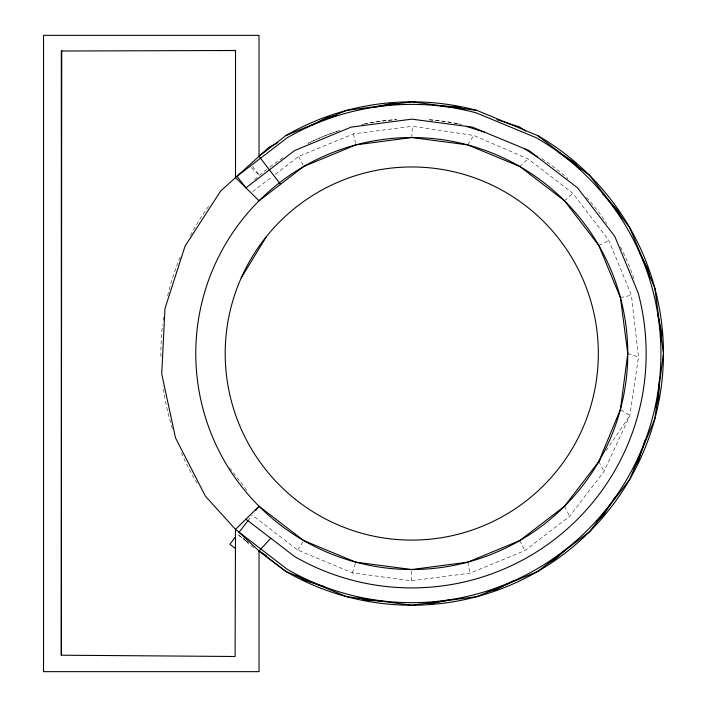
<?xml version="1.0" encoding="UTF-8"?>
<svg xmlns="http://www.w3.org/2000/svg" width="707" height="707" viewBox="0 0 707 707"><rect width="100%" height="100%" fill="white"/><g stroke="black" fill="none" stroke-linecap="round" stroke-linejoin="round"><path stroke-width="0.53" stroke-dasharray="3.54 2.65" d="M411.766 137.52L412.322 126.288L473.77 135.435L528.111 158.916L572.847 193.241L608.842 240.389L631.404 295.252L638.483 356.973L629.866 415.53L603.972 471.534L569.639 516.269L524.903 550.594L470.049 573.165L411.209 580.765L352.422 572.873L297.674 550.037L252.744 515.483M411.209 580.765L411.766 569.533M352.422 572.873L355.86 562.171M467.672 144.882L473.77 135.435M297.674 550.037L303.771 540.59M606.138 450.704L629.866 415.53L620.41 409.433M247.945 520.714L252.249 515.103M519.769 166.463L528.111 158.916M564.504 200.788L572.847 193.241M252.752 191.57L271.797 176.997M275.262 174.346L298.637 156.459L353.491 133.888L412.322 126.288M598.838 245.523L608.842 240.389M620.41 297.62L631.404 295.252M627.772 353.527L638.483 356.973M253.769 547.572L249.385 544.744L243.544 538.292M245.656 540.616L237.49 534.342L248.696 542.985L246.116 540.979M251.33 167.621L259.761 175.928M252.655 166.428L259.876 175.831M229.528 467.822L247.636 491.409M598.838 461.53L603.972 471.534M564.504 506.265L569.639 516.269M519.769 540.59L524.903 550.594M298.637 156.459L303.771 166.463M467.672 562.171L470.049 573.165M353.491 133.888L355.86 144.882M197.138 483.394A250.861 250.861 0 0 1 180.674 451.119M172.42 428.654A250.861 250.861 0 0 1 162.99 385.819M160.922 356.487A250.861 250.861 0 0 1 162.575 324.672M163.114 320.324A250.861 250.861 0 0 1 163.573 317.081M167.656 295.72A250.861 250.861 0 0 1 180.179 257.101M190.422 235.475A250.861 250.861 0 0 1 209.732 204.818M457.562 123.663A234.379 234.379 0 0 0 428.124 119.722A234.459 234.459 0 0 1 459.709 124.087M458.631 123.884A234.379 234.379 0 0 1 461.848 124.565M541.924 158.615A234.379 234.379 0 0 1 567.995 178.809M586.483 197.297A234.379 234.379 0 0 1 606.686 223.368M620.472 246.867A234.379 234.379 0 0 1 634.762 281.377M254.644 179.613A234.459 234.459 0 0 1 269.031 167.621M269.915 166.949A234.459 234.459 0 0 1 284.338 156.821M364.9 123.884A234.459 234.459 0 0 0 361.692 124.565A234.379 234.379 0 0 1 396.503 119.651A234.459 234.459 0 0 0 365.979 123.663M339.616 130.53A234.379 234.379 0 0 0 308.049 143.353A234.459 234.459 0 0 1 339.616 130.53"/><path stroke-width="1.06" d="M61.315 655.203L61.73 50.489L61.315 51.019L61.315 655.203L235.095 656.494L235.511 529.419L205.428 496.199L175.53 437.933L161.735 373.915L164.978 308.508L185.04 246.169L220.557 191.146L269.102 147.189L277.948 142.646M659.498 379.588L658.562 398.554L655.857 406.932M661.416 340.889L661.805 333.138L657.802 314.58M645.314 439.71L638.501 460.893L633.719 468.29M245.921 519.168L294.58 556.506A234.379 234.379 0 0 0 638.165 292.866L614.745 236.341L577.504 187.797L528.96 150.547L472.435 127.136L411.766 119.147L351.105 127.136L294.58 150.547L245.93 187.876L237.022 176.264L287.201 137.768A249.147 249.147 0 0 1 476.253 112.873L536.339 137.768A249.147 249.147 0 0 1 627.533 478.1A249.147 249.147 0 0 1 287.201 569.294L235.511 529.419L259.027 506.265L303.771 540.59L355.86 562.171L411.766 569.533L467.672 562.171L519.769 540.59L564.504 506.265L598.838 461.53L620.41 409.433L627.772 353.527L620.41 297.62L598.838 245.523L564.504 200.788L519.769 166.463L467.672 144.882L411.766 137.52L355.86 144.882L303.771 166.463L259.027 200.788L235.511 177.598L235.511 50.497L217.915 50.497M241.167 278.01L266.53 236.43M611.511 502.695L602.983 515.916L596.452 521.828M612.695 500.874L615.046 497.215M598.838 461.53L600.049 459.727M235.484 536.949L229.863 544.275L235.449 548.561M247.945 520.714L239.028 532.327L259.027 550.965L285.92 571.503L346.624 596.646L411.766 605.219L476.916 596.646L537.62 571.503L589.744 531.505L629.743 479.373L654.885 418.668L663.466 353.527L654.885 288.385L629.743 227.681L589.744 175.557L537.62 135.55L476.916 110.407L411.766 101.835L346.624 110.407L285.92 135.55L259.001 156.265L280.52 184.306M255.766 510.516L259.027 506.265M270.816 538.274L259.027 550.965L259.027 671.65L43.534 671.65L43.534 35.35L259.027 35.35L259.027 156.3M565.291 550.046L554.438 559.873L547.545 563.408M311.442 125.466L327.368 117.291L335.975 115.435M514.033 580.597L496.173 589.762L487.565 591.618M374.949 107.04L391.386 103.496L399.128 103.876M449.652 599.792L432.154 603.557L426.515 603.283M61.315 51.019L235.511 50.497M441.088 105.962L456.793 106.739L464.172 109.117M382.452 601.091L366.747 600.314L358.361 597.618M507.926 123.257L519.132 126.8L525.646 131.007M496.915 119.651L507.264 122.983M466.328 126.332L484.984 132.333M324.548 586.739L304.408 580.253L296.118 574.906M558.203 152.014L574.155 162.31L580.774 169.627M524.488 148.7L537.426 157.051M266.318 555.667L259.027 550.965L285.92 571.503A251.692 251.692 0 0 0 629.743 479.373A251.692 251.692 0 0 0 537.62 135.55M602.444 193.559L603.911 195.167M605.369 196.785L618.112 210.854L622.133 218.693M639.34 252.231L648.01 269.12L649.866 277.736M285.92 135.55A251.692 251.692 0 0 1 476.916 110.407M294.669 498.771A186.568 186.568 0 0 0 596.098 382.319A186.568 186.568 0 0 0 344.539 179.498A186.568 186.568 0 0 0 294.669 498.771M303.771 540.59A216.006 216.006 0 0 0 627.772 353.527A216.006 216.006 0 0 0 303.771 166.463A216.006 216.006 0 0 0 303.771 540.59"/></g></svg>
